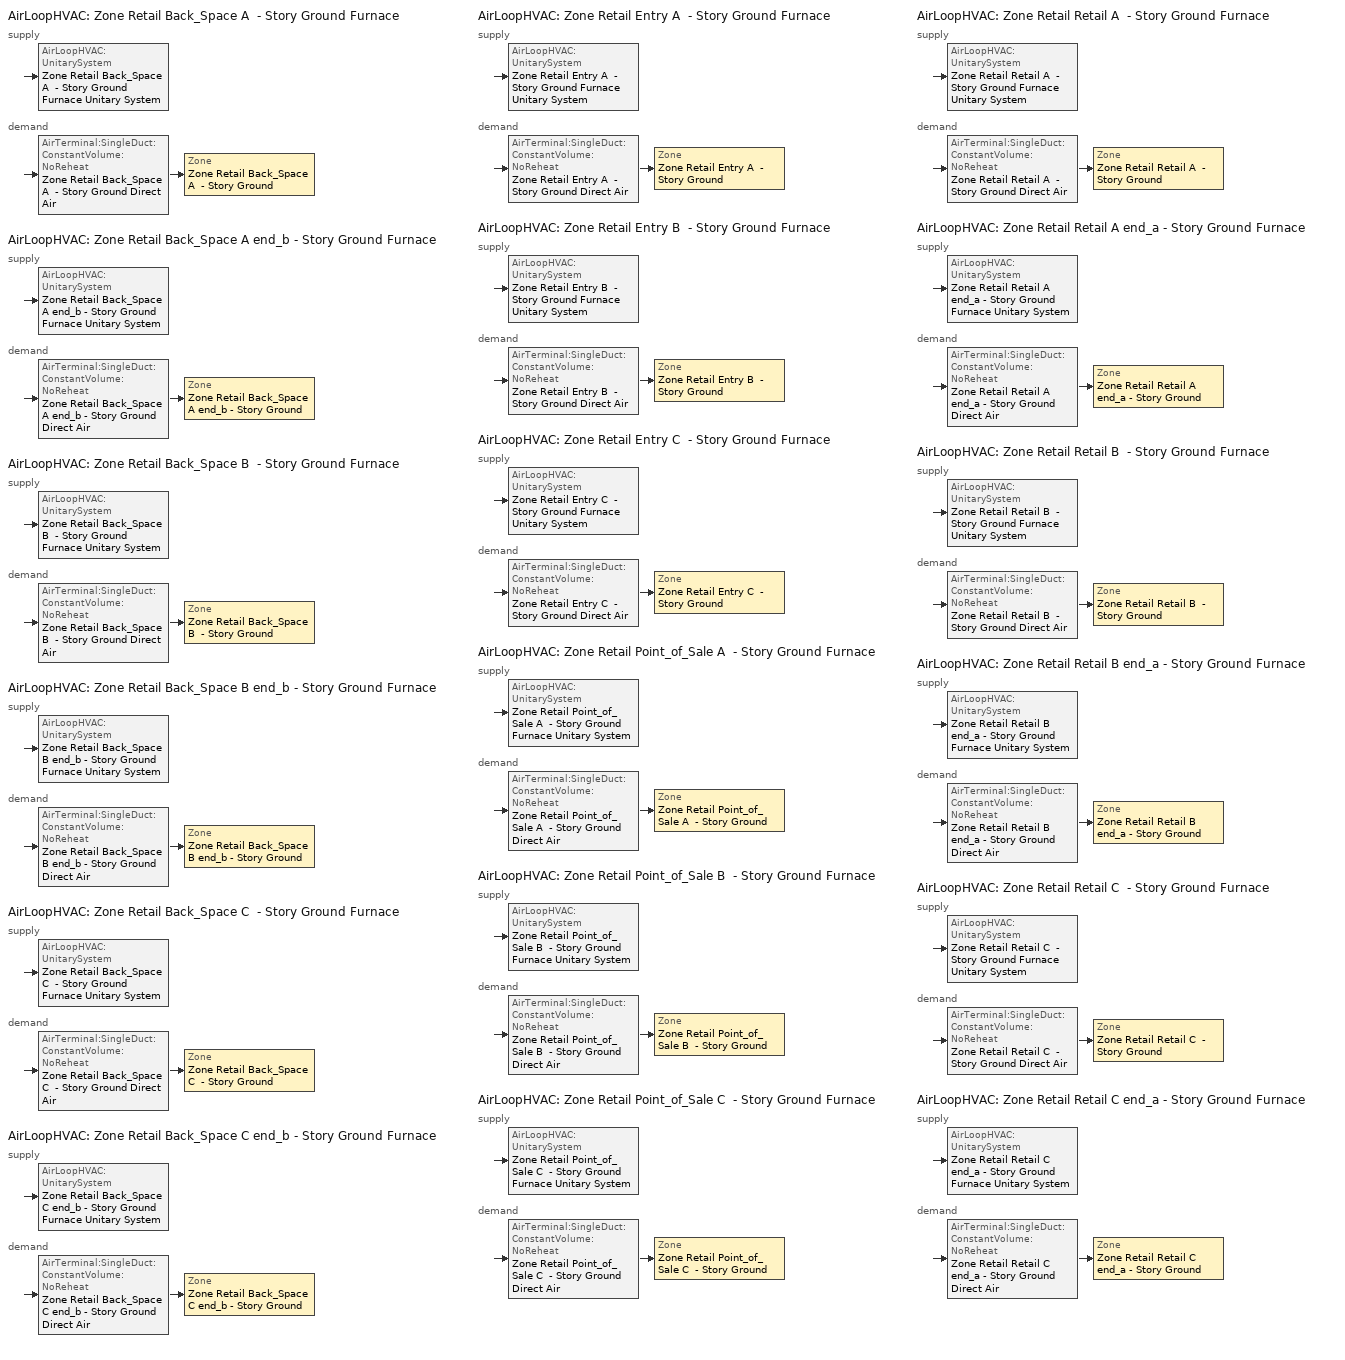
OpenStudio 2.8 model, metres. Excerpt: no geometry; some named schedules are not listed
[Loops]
AirLoopHVAC 'Zone Retail Back_Space A  - Story Ground Furnace'
 supply: AirLoopHVAC:UnitarySystem 'Zone Retail Back_Space A  - Story Ground Furnace Unitary System'
 demand: AirTerminal:SingleDuct:ConstantVolume:NoReheat 'Zone Retail Back_Space A  - Story Ground Direct Air' > Zone 'Zone Retail Back_Space A  - Story Ground'
AirLoopHVAC 'Zone Retail Back_Space A end_b - Story Ground Furnace'
 supply: AirLoopHVAC:UnitarySystem 'Zone Retail Back_Space A end_b - Story Ground Furnace Unitary System'
 demand: AirTerminal:SingleDuct:ConstantVolume:NoReheat 'Zone Retail Back_Space A end_b - Story Ground Direct Air' > Zone 'Zone Retail Back_Space A end_b - Story Ground'
AirLoopHVAC 'Zone Retail Back_Space B  - Story Ground Furnace'
 supply: AirLoopHVAC:UnitarySystem 'Zone Retail Back_Space B  - Story Ground Furnace Unitary System'
 demand: AirTerminal:SingleDuct:ConstantVolume:NoReheat 'Zone Retail Back_Space B  - Story Ground Direct Air' > Zone 'Zone Retail Back_Space B  - Story Ground'
AirLoopHVAC 'Zone Retail Back_Space B end_b - Story Ground Furnace'
 supply: AirLoopHVAC:UnitarySystem 'Zone Retail Back_Space B end_b - Story Ground Furnace Unitary System'
 demand: AirTerminal:SingleDuct:ConstantVolume:NoReheat 'Zone Retail Back_Space B end_b - Story Ground Direct Air' > Zone 'Zone Retail Back_Space B end_b - Story Ground'
AirLoopHVAC 'Zone Retail Back_Space C  - Story Ground Furnace'
 supply: AirLoopHVAC:UnitarySystem 'Zone Retail Back_Space C  - Story Ground Furnace Unitary System'
 demand: AirTerminal:SingleDuct:ConstantVolume:NoReheat 'Zone Retail Back_Space C  - Story Ground Direct Air' > Zone 'Zone Retail Back_Space C  - Story Ground'
AirLoopHVAC 'Zone Retail Back_Space C end_b - Story Ground Furnace'
 supply: AirLoopHVAC:UnitarySystem 'Zone Retail Back_Space C end_b - Story Ground Furnace Unitary System'
 demand: AirTerminal:SingleDuct:ConstantVolume:NoReheat 'Zone Retail Back_Space C end_b - Story Ground Direct Air' > Zone 'Zone Retail Back_Space C end_b - Story Ground'
AirLoopHVAC 'Zone Retail Entry A  - Story Ground Furnace'
 supply: AirLoopHVAC:UnitarySystem 'Zone Retail Entry A  - Story Ground Furnace Unitary System'
 demand: AirTerminal:SingleDuct:ConstantVolume:NoReheat 'Zone Retail Entry A  - Story Ground Direct Air' > Zone 'Zone Retail Entry A  - Story Ground'
AirLoopHVAC 'Zone Retail Entry B  - Story Ground Furnace'
 supply: AirLoopHVAC:UnitarySystem 'Zone Retail Entry B  - Story Ground Furnace Unitary System'
 demand: AirTerminal:SingleDuct:ConstantVolume:NoReheat 'Zone Retail Entry B  - Story Ground Direct Air' > Zone 'Zone Retail Entry B  - Story Ground'
AirLoopHVAC 'Zone Retail Entry C  - Story Ground Furnace'
 supply: AirLoopHVAC:UnitarySystem 'Zone Retail Entry C  - Story Ground Furnace Unitary System'
 demand: AirTerminal:SingleDuct:ConstantVolume:NoReheat 'Zone Retail Entry C  - Story Ground Direct Air' > Zone 'Zone Retail Entry C  - Story Ground'
AirLoopHVAC 'Zone Retail Point_of_Sale A  - Story Ground Furnace'
 supply: AirLoopHVAC:UnitarySystem 'Zone Retail Point_of_Sale A  - Story Ground Furnace Unitary System'
 demand: AirTerminal:SingleDuct:ConstantVolume:NoReheat 'Zone Retail Point_of_Sale A  - Story Ground Direct Air' > Zone 'Zone Retail Point_of_Sale A  - Story Ground'
AirLoopHVAC 'Zone Retail Point_of_Sale B  - Story Ground Furnace'
 supply: AirLoopHVAC:UnitarySystem 'Zone Retail Point_of_Sale B  - Story Ground Furnace Unitary System'
 demand: AirTerminal:SingleDuct:ConstantVolume:NoReheat 'Zone Retail Point_of_Sale B  - Story Ground Direct Air' > Zone 'Zone Retail Point_of_Sale B  - Story Ground'
AirLoopHVAC 'Zone Retail Point_of_Sale C  - Story Ground Furnace'
 supply: AirLoopHVAC:UnitarySystem 'Zone Retail Point_of_Sale C  - Story Ground Furnace Unitary System'
 demand: AirTerminal:SingleDuct:ConstantVolume:NoReheat 'Zone Retail Point_of_Sale C  - Story Ground Direct Air' > Zone 'Zone Retail Point_of_Sale C  - Story Ground'
AirLoopHVAC 'Zone Retail Retail A  - Story Ground Furnace'
 supply: AirLoopHVAC:UnitarySystem 'Zone Retail Retail A  - Story Ground Furnace Unitary System'
 demand: AirTerminal:SingleDuct:ConstantVolume:NoReheat 'Zone Retail Retail A  - Story Ground Direct Air' > Zone 'Zone Retail Retail A  - Story Ground'
AirLoopHVAC 'Zone Retail Retail A end_a - Story Ground Furnace'
 supply: AirLoopHVAC:UnitarySystem 'Zone Retail Retail A end_a - Story Ground Furnace Unitary System'
 demand: AirTerminal:SingleDuct:ConstantVolume:NoReheat 'Zone Retail Retail A end_a - Story Ground Direct Air' > Zone 'Zone Retail Retail A end_a - Story Ground'
AirLoopHVAC 'Zone Retail Retail B  - Story Ground Furnace'
 supply: AirLoopHVAC:UnitarySystem 'Zone Retail Retail B  - Story Ground Furnace Unitary System'
 demand: AirTerminal:SingleDuct:ConstantVolume:NoReheat 'Zone Retail Retail B  - Story Ground Direct Air' > Zone 'Zone Retail Retail B  - Story Ground'
AirLoopHVAC 'Zone Retail Retail B end_a - Story Ground Furnace'
 supply: AirLoopHVAC:UnitarySystem 'Zone Retail Retail B end_a - Story Ground Furnace Unitary System'
 demand: AirTerminal:SingleDuct:ConstantVolume:NoReheat 'Zone Retail Retail B end_a - Story Ground Direct Air' > Zone 'Zone Retail Retail B end_a - Story Ground'
AirLoopHVAC 'Zone Retail Retail C  - Story Ground Furnace'
 supply: AirLoopHVAC:UnitarySystem 'Zone Retail Retail C  - Story Ground Furnace Unitary System'
 demand: AirTerminal:SingleDuct:ConstantVolume:NoReheat 'Zone Retail Retail C  - Story Ground Direct Air' > Zone 'Zone Retail Retail C  - Story Ground'
AirLoopHVAC 'Zone Retail Retail C end_a - Story Ground Furnace'
 supply: AirLoopHVAC:UnitarySystem 'Zone Retail Retail C end_a - Story Ground Furnace Unitary System'
 demand: AirTerminal:SingleDuct:ConstantVolume:NoReheat 'Zone Retail Retail C end_a - Story Ground Direct Air' > Zone 'Zone Retail Retail C end_a - Story Ground'
[Sizing:Zone] Zone Cooling Design Supply Air Temperature Input Method=SupplyAirTemperature; Zone Cooling Design Supply Air Temperature {C}=14; Zone Cooling Design Supply Air Temperature Difference {deltaC}=11.11; Zone Heating Design Supply Air Temperature Input Method=SupplyAirTemperature; Zone Heating Design Supply Air Temperature {C}=40; Zone Heating Design Supply Air Temperature Difference {deltaC}=11.11; Zone Cooling Design Supply Air Humidity Ratio {kg-H2O/kg-air}=0.0085; Zone Heating Design Supply Air Humidity Ratio {kg-H2O/kg-air}=0.008; Cooling Design Air Flow Method=DesignDay; Heating Design Air Flow Method=DesignDay; Account for Dedicated Outdoor Air System=No; Dedicated Outdoor Air System Control Strategy=NeutralSupplyAir; Dedicated Outdoor Air Low Setpoint Temperature for Design {C}=autosize; Dedicated Outdoor Air High Setpoint Temperature for Design {C}=autosize
Zone Retail Retail A end_a - Story Ground; Zone Retail Retail B end_a - Story Ground; Zone Retail Retail C end_a - Story Ground; Zone Retail Retail A  - Story Ground; Zone Retail Retail B  - Story Ground; Zone Retail Retail C  - Story Ground; Zone Retail Entry A  - Story Ground; Zone Retail Entry B  - Story Ground; Zone Retail Entry C  - Story Ground; Zone Retail Point_of_Sale A  - Story Ground; Zone Retail Point_of_Sale B  - Story Ground; Zone Retail Point_of_Sale C  - Story Ground; Zone Retail Back_Space A  - Story Ground; Zone Retail Back_Space B  - Story Ground; Zone Retail Back_Space C  - Story Ground; Zone Retail Back_Space A end_b - Story Ground; Zone Retail Back_Space B end_b - Story Ground; Zone Retail Back_Space C end_b - Story Ground
[Zone equipment]
Zone Retail Retail A end_a - Story Ground: Zone Retail Retail A end_a - Story Ground Direct Air
Zone Retail Retail B end_a - Story Ground: Zone Retail Retail B end_a - Story Ground Direct Air
Zone Retail Retail C end_a - Story Ground: Zone Retail Retail C end_a - Story Ground Direct Air
Zone Retail Retail A  - Story Ground: Zone Retail Retail A  - Story Ground Direct Air
Zone Retail Retail B  - Story Ground: Zone Retail Retail B  - Story Ground Direct Air
Zone Retail Retail C  - Story Ground: Zone Retail Retail C  - Story Ground Direct Air
Zone Retail Entry A  - Story Ground: Zone Retail Entry A  - Story Ground Direct Air
Zone Retail Entry B  - Story Ground: Zone Retail Entry B  - Story Ground Direct Air
Zone Retail Entry C  - Story Ground: Zone Retail Entry C  - Story Ground Direct Air
Zone Retail Point_of_Sale A  - Story Ground: Zone Retail Point_of_Sale A  - Story Ground Direct Air
Zone Retail Point_of_Sale B  - Story Ground: Zone Retail Point_of_Sale B  - Story Ground Direct Air
Zone Retail Point_of_Sale C  - Story Ground: Zone Retail Point_of_Sale C  - Story Ground Direct Air
Zone Retail Back_Space A  - Story Ground: Zone Retail Back_Space A  - Story Ground Direct Air
Zone Retail Back_Space B  - Story Ground: Zone Retail Back_Space B  - Story Ground Direct Air
Zone Retail Back_Space C  - Story Ground: Zone Retail Back_Space C  - Story Ground Direct Air
Zone Retail Back_Space A end_b - Story Ground: Zone Retail Back_Space A end_b - Story Ground Direct Air
Zone Retail Back_Space B end_b - Story Ground: Zone Retail Back_Space B end_b - Story Ground Direct Air
Zone Retail Back_Space C end_b - Story Ground: Zone Retail Back_Space C end_b - Story Ground Direct Air
[AirLoopHVAC] Design Supply Air Flow Rate {m3/s}=AutoSize
Name | Availability Schedule
Zone Retail Back_Space A  - Story Ground Furnace | Zone Retail Back_Space A  - Story Ground Furnace Occ Sch
Zone Retail Back_Space A end_b - Story Ground Furnace | Zone Retail Back_Space A end_b - Story Ground Furnace Occ Sch
Zone Retail Back_Space B  - Story Ground Furnace | Zone Retail Back_Space B  - Story Ground Furnace Occ Sch
Zone Retail Back_Space B end_b - Story Ground Furnace | Zone Retail Back_Space B end_b - Story Ground Furnace Occ Sch
Zone Retail Back_Space C  - Story Ground Furnace | Zone Retail Back_Space C  - Story Ground Furnace Occ Sch
Zone Retail Back_Space C end_b - Story Ground Furnace | Zone Retail Back_Space C end_b - Story Ground Furnace Occ Sch
Zone Retail Entry A  - Story Ground Furnace | Zone Retail Entry A  - Story Ground Furnace Occ Sch
Zone Retail Entry B  - Story Ground Furnace | Zone Retail Entry B  - Story Ground Furnace Occ Sch
Zone Retail Entry C  - Story Ground Furnace | Zone Retail Entry C  - Story Ground Furnace Occ Sch
Zone Retail Point_of_Sale A  - Story Ground Furnace | Zone Retail Point_of_Sale A  - Story Ground Furnace Occ Sch
Zone Retail Point_of_Sale B  - Story Ground Furnace | Zone Retail Point_of_Sale B  - Story Ground Furnace Occ Sch
Zone Retail Point_of_Sale C  - Story Ground Furnace | Zone Retail Point_of_Sale C  - Story Ground Furnace Occ Sch
Zone Retail Retail A  - Story Ground Furnace | Zone Retail Retail A  - Story Ground Furnace Occ Sch
Zone Retail Retail A end_a - Story Ground Furnace | Zone Retail Retail A end_a - Story Ground Furnace Occ Sch
Zone Retail Retail B  - Story Ground Furnace | Zone Retail Retail B  - Story Ground Furnace Occ Sch
Zone Retail Retail B end_a - Story Ground Furnace | Zone Retail Retail B end_a - Story Ground Furnace Occ Sch
Zone Retail Retail C  - Story Ground Furnace | Zone Retail Retail C  - Story Ground Furnace Occ Sch
Zone Retail Retail C end_a - Story Ground Furnace | Zone Retail Retail C end_a - Story Ground Furnace Occ Sch
[Sizing:System] Type of Load to Size On=Sensible; Design Outdoor Air Flow Rate {m3/s}=Autosize; Central Heating Maximum System Air Flow Ratio=0.3; Preheat Design Temperature {C}=7.22222; Preheat Design Humidity Ratio {kg-H2O/kg-Air}=0.008; Precool Design Temperature {C}=12.7778; Precool Design Humidity Ratio {kg-H2O/kg-Air}=0.008; Central Cooling Design Supply Air Temperature {C}=12.7778; Central Heating Design Supply Air Temperature {C}=50; Sizing Option=NonCoincident; 100% Outdoor Air in Cooling=Yes; 100% Outdoor Air in Heating=Yes; Central Cooling Design Supply Air Humidity Ratio {kg-H2O/kg-Air}=0.0085; Central Heating Design Supply Air Humidity Ratio {kg-H2O/kg-Air}=0.008; Cooling Design Air Flow Method=DesignDay; Cooling Design Air Flow Rate {m3/s}=0; Heating Design Air Flow Method=DesignDay; Heating Design Air Flow Rate {m3/s}=0; System Outdoor Air Method=ZoneSum; Zone Maximum Outdoor Air Fraction=1; Cooling Supply Air Flow Rate Per Floor Area {m3/s-m2}=0.00996765; Cooling Fraction of Autosized Cooling Supply Air Flow Rate=1; Cooling Supply Air Flow Rate Per Unit Cooling Capacity {m3/s-W}=3.94755e-05; Heating Supply Air Flow Rate Per Floor Area {m3/s-m2}=0.00996765; Heating Fraction of Autosized Heating Supply Air Flow Rate=1; Heating Fraction of Autosized Cooling Supply Air Flow Rate=1; Heating Supply Air Flow Rate Per Unit Heating Capacity {m3/s-W}=3.15882e-05; Cooling Design Capacity Method=CoolingDesignCapacity; Cooling Design Capacity {W}=autosize; Cooling Design Capacity Per Floor Area {W/m2}=234.7; Fraction of Autosized Cooling Design Capacity=1; Heating Design Capacity Method=HeatingDesignCapacity; Heating Design Capacity {W}=autosize; Heating Design Capacity Per Floor Area {W/m2}=157; Fraction of Autosized Heating Design Capacity=1; Central Cooling Capacity Control Method=OnOff
Zone Retail Back_Space A  - Story Ground Furnace; Zone Retail Back_Space A end_b - Story Ground Furnace; Zone Retail Back_Space B  - Story Ground Furnace; Zone Retail Back_Space B end_b - Story Ground Furnace; Zone Retail Back_Space C  - Story Ground Furnace; Zone Retail Back_Space C end_b - Story Ground Furnace; Zone Retail Entry A  - Story Ground Furnace; Zone Retail Entry B  - Story Ground Furnace; Zone Retail Entry C  - Story Ground Furnace; Zone Retail Point_of_Sale A  - Story Ground Furnace; Zone Retail Point_of_Sale B  - Story Ground Furnace; Zone Retail Point_of_Sale C  - Story Ground Furnace; Zone Retail Retail A  - Story Ground Furnace; Zone Retail Retail A end_a - Story Ground Furnace; Zone Retail Retail B  - Story Ground Furnace; Zone Retail Retail B end_a - Story Ground Furnace; Zone Retail Retail C  - Story Ground Furnace; Zone Retail Retail C end_a - Story Ground Furnace
[Coil:Heating:Gas] Availability Schedule=Always On Discrete; Gas Burner Efficiency=0.78; Nominal Capacity {W}=AutoSize; Parasitic Electric Load {W}=0; Parasitic Gas Load {W}=0
Zone Retail Back_Space A  - Story Ground Furnace Heating Coil; Zone Retail Back_Space A end_b - Story Ground Furnace Heating Coil; Zone Retail Back_Space B  - Story Ground Furnace Heating Coil; Zone Retail Back_Space B end_b - Story Ground Furnace Heating Coil; Zone Retail Back_Space C  - Story Ground Furnace Heating Coil; Zone Retail Back_Space C end_b - Story Ground Furnace Heating Coil; Zone Retail Entry A  - Story Ground Furnace Heating Coil; Zone Retail Entry B  - Story Ground Furnace Heating Coil; Zone Retail Entry C  - Story Ground Furnace Heating Coil; Zone Retail Point_of_Sale A  - Story Ground Furnace Heating Coil; Zone Retail Point_of_Sale B  - Story Ground Furnace Heating Coil; Zone Retail Point_of_Sale C  - Story Ground Furnace Heating Coil; Zone Retail Retail A  - Story Ground Furnace Heating Coil; Zone Retail Retail A end_a - Story Ground Furnace Heating Coil; Zone Retail Retail B  - Story Ground Furnace Heating Coil; Zone Retail Retail B end_a - Story Ground Furnace Heating Coil; Zone Retail Retail C  - Story Ground Furnace Heating Coil; Zone Retail Retail C end_a - Story Ground Furnace Heating Coil
[Fan:OnOff] Availability Schedule=Always On Discrete; Pressure Rise {Pa}=622.722; Maximum Flow Rate {m3/s}=autosize; Motor In Airstream Fraction=1
Name | Fan Total Efficiency | Motor Efficiency | Fan Power Ratio Function of Speed Ratio Curve | Fan Efficiency Ratio Function of Speed Ratio Curve
Zone Retail Back_Space A  - Story Ground Furnace Supply Fan | 0.55575 | 0.855 | Fan On Off Power Curve | Fan On Off Efficiency Curve
Zone Retail Back_Space A end_b - Story Ground Furnace Supply Fan | 0.55575 | 0.855 | Fan On Off Power Curve 1 | Fan On Off Efficiency Curve 1
Zone Retail Back_Space B  - Story Ground Furnace Supply Fan | 0.55575 | 0.855 | Fan On Off Power Curve 2 | Fan On Off Efficiency Curve 2
Zone Retail Back_Space B end_b - Story Ground Furnace Supply Fan | 0.56225 | 0.865 | Fan On Off Power Curve 3 | Fan On Off Efficiency Curve 3
Zone Retail Back_Space C  - Story Ground Furnace Supply Fan | 0.55575 | 0.855 | Fan On Off Power Curve 4 | Fan On Off Efficiency Curve 4
Zone Retail Back_Space C end_b - Story Ground Furnace Supply Fan | 0.55575 | 0.855 | Fan On Off Power Curve 5 | Fan On Off Efficiency Curve 5
Zone Retail Entry A  - Story Ground Furnace Supply Fan | 0.455 | 0.7 | Fan On Off Power Curve 6 | Fan On Off Efficiency Curve 6
Zone Retail Entry B  - Story Ground Furnace Supply Fan | 0.55575 | 0.855 | Fan On Off Power Curve 7 | Fan On Off Efficiency Curve 7
Zone Retail Entry C  - Story Ground Furnace Supply Fan | 0.455 | 0.7 | Fan On Off Power Curve 8 | Fan On Off Efficiency Curve 8
Zone Retail Point_of_Sale A  - Story Ground Furnace Supply Fan | 0.55575 | 0.855 | Fan On Off Power Curve 9 | Fan On Off Efficiency Curve 9
Zone Retail Point_of_Sale B  - Story Ground Furnace Supply Fan | 0.55575 | 0.855 | Fan On Off Power Curve 10 | Fan On Off Efficiency Curve 10
Zone Retail Point_of_Sale C  - Story Ground Furnace Supply Fan | 0.55575 | 0.855 | Fan On Off Power Curve 11 | Fan On Off Efficiency Curve 11
Zone Retail Retail A  - Story Ground Furnace Supply Fan | 0.56225 | 0.865 | Fan On Off Power Curve 12 | Fan On Off Efficiency Curve 12
Zone Retail Retail A end_a - Story Ground Furnace Supply Fan | 0.55575 | 0.855 | Fan On Off Power Curve 13 | Fan On Off Efficiency Curve 13
Zone Retail Retail B  - Story Ground Furnace Supply Fan | 0.58175 | 0.895 | Fan On Off Power Curve 14 | Fan On Off Efficiency Curve 14
Zone Retail Retail B end_a - Story Ground Furnace Supply Fan | 0.56225 | 0.865 | Fan On Off Power Curve 15 | Fan On Off Efficiency Curve 15
Zone Retail Retail C  - Story Ground Furnace Supply Fan | 0.56225 | 0.865 | Fan On Off Power Curve 16 | Fan On Off Efficiency Curve 16
Zone Retail Retail C end_a - Story Ground Furnace Supply Fan | 0.55575 | 0.855 | Fan On Off Power Curve 17 | Fan On Off Efficiency Curve 17
[AirLoopHVAC:UnitarySystem] Control Type=Load; Dehumidification Control Type=None; Availability Schedule=Always On Discrete; Fan Placement=BlowThrough; Supply Air Fan Operating Mode Schedule=Always Off Discrete; DX Heating Coil Sizing Ratio=1; Use DOAS DX Cooling Coil=No; DOAS DX Cooling Coil Leaving Minimum Air Temperature {C}=2; Latent Load Control=SensibleOnlyLoadControl; Supply Air Flow Rate During Cooling Operation {m3/s}=0; Supply Air Flow Rate During Heating Operation {m3/s}=autosize; Supply Air Flow Rate When No Cooling or Heating is Required {m3/s}=0; Maximum Supply Air Temperature {C}=50; Maximum Outdoor Dry-Bulb Temperature for Supplemental Heater Operation {C}=21; Maximum Cycling Rate {cycles/hr}=2.5; Heat Pump Time Constant {s}=60; Fraction of On-Cycle Power Use=0.01; Heat Pump Fan Delay Time {s}=60; Ancilliary On-Cycle Electric Power {W}=0; Ancilliary Off-Cycle Electric Power {W}=0
Name | Controlling Zone or Thermostat Location | Supply Fan | Heating Coil
Zone Retail Back_Space A  - Story Ground Furnace Unitary System | Zone Retail Back_Space A  - Story Ground | Zone Retail Back_Space A  - Story Ground Furnace Supply Fan | Zone Retail Back_Space A  - Story Ground Furnace Heating Coil
Zone Retail Back_Space A end_b - Story Ground Furnace Unitary System | Zone Retail Back_Space A end_b - Story Ground | Zone Retail Back_Space A end_b - Story Ground Furnace Supply Fan | Zone Retail Back_Space A end_b - Story Ground Furnace Heating Coil
Zone Retail Back_Space B  - Story Ground Furnace Unitary System | Zone Retail Back_Space B  - Story Ground | Zone Retail Back_Space B  - Story Ground Furnace Supply Fan | Zone Retail Back_Space B  - Story Ground Furnace Heating Coil
Zone Retail Back_Space B end_b - Story Ground Furnace Unitary System | Zone Retail Back_Space B end_b - Story Ground | Zone Retail Back_Space B end_b - Story Ground Furnace Supply Fan | Zone Retail Back_Space B end_b - Story Ground Furnace Heating Coil
Zone Retail Back_Space C  - Story Ground Furnace Unitary System | Zone Retail Back_Space C  - Story Ground | Zone Retail Back_Space C  - Story Ground Furnace Supply Fan | Zone Retail Back_Space C  - Story Ground Furnace Heating Coil
Zone Retail Back_Space C end_b - Story Ground Furnace Unitary System | Zone Retail Back_Space C end_b - Story Ground | Zone Retail Back_Space C end_b - Story Ground Furnace Supply Fan | Zone Retail Back_Space C end_b - Story Ground Furnace Heating Coil
Zone Retail Entry A  - Story Ground Furnace Unitary System | Zone Retail Entry A  - Story Ground | Zone Retail Entry A  - Story Ground Furnace Supply Fan | Zone Retail Entry A  - Story Ground Furnace Heating Coil
Zone Retail Entry B  - Story Ground Furnace Unitary System | Zone Retail Entry B  - Story Ground | Zone Retail Entry B  - Story Ground Furnace Supply Fan | Zone Retail Entry B  - Story Ground Furnace Heating Coil
Zone Retail Entry C  - Story Ground Furnace Unitary System | Zone Retail Entry C  - Story Ground | Zone Retail Entry C  - Story Ground Furnace Supply Fan | Zone Retail Entry C  - Story Ground Furnace Heating Coil
Zone Retail Point_of_Sale A  - Story Ground Furnace Unitary System | Zone Retail Point_of_Sale A  - Story Ground | Zone Retail Point_of_Sale A  - Story Ground Furnace Supply Fan | Zone Retail Point_of_Sale A  - Story Ground Furnace Heating Coil
Zone Retail Point_of_Sale B  - Story Ground Furnace Unitary System | Zone Retail Point_of_Sale B  - Story Ground | Zone Retail Point_of_Sale B  - Story Ground Furnace Supply Fan | Zone Retail Point_of_Sale B  - Story Ground Furnace Heating Coil
Zone Retail Point_of_Sale C  - Story Ground Furnace Unitary System | Zone Retail Point_of_Sale C  - Story Ground | Zone Retail Point_of_Sale C  - Story Ground Furnace Supply Fan | Zone Retail Point_of_Sale C  - Story Ground Furnace Heating Coil
Zone Retail Retail A  - Story Ground Furnace Unitary System | Zone Retail Retail A  - Story Ground | Zone Retail Retail A  - Story Ground Furnace Supply Fan | Zone Retail Retail A  - Story Ground Furnace Heating Coil
Zone Retail Retail A end_a - Story Ground Furnace Unitary System | Zone Retail Retail A end_a - Story Ground | Zone Retail Retail A end_a - Story Ground Furnace Supply Fan | Zone Retail Retail A end_a - Story Ground Furnace Heating Coil
Zone Retail Retail B  - Story Ground Furnace Unitary System | Zone Retail Retail B  - Story Ground | Zone Retail Retail B  - Story Ground Furnace Supply Fan | Zone Retail Retail B  - Story Ground Furnace Heating Coil
Zone Retail Retail B end_a - Story Ground Furnace Unitary System | Zone Retail Retail B end_a - Story Ground | Zone Retail Retail B end_a - Story Ground Furnace Supply Fan | Zone Retail Retail B end_a - Story Ground Furnace Heating Coil
Zone Retail Retail C  - Story Ground Furnace Unitary System | Zone Retail Retail C  - Story Ground | Zone Retail Retail C  - Story Ground Furnace Supply Fan | Zone Retail Retail C  - Story Ground Furnace Heating Coil
Zone Retail Retail C end_a - Story Ground Furnace Unitary System | Zone Retail Retail C end_a - Story Ground | Zone Retail Retail C end_a - Story Ground Furnace Supply Fan | Zone Retail Retail C end_a - Story Ground Furnace Heating Coil
[AirTerminal:SingleDuct:ConstantVolume:NoReheat] Availability Schedule=Always On Discrete; Maximum Air Flow Rate {m3/s}=AutoSize
Zone Retail Back_Space A  - Story Ground Direct Air; Zone Retail Back_Space A end_b - Story Ground Direct Air; Zone Retail Back_Space B  - Story Ground Direct Air; Zone Retail Back_Space B end_b - Story Ground Direct Air; Zone Retail Back_Space C  - Story Ground Direct Air; Zone Retail Back_Space C end_b - Story Ground Direct Air; Zone Retail Entry A  - Story Ground Direct Air; Zone Retail Entry B  - Story Ground Direct Air; Zone Retail Entry C  - Story Ground Direct Air; Zone Retail Point_of_Sale A  - Story Ground Direct Air; Zone Retail Point_of_Sale B  - Story Ground Direct Air; Zone Retail Point_of_Sale C  - Story Ground Direct Air; Zone Retail Retail A  - Story Ground Direct Air; Zone Retail Retail A end_a - Story Ground Direct Air; Zone Retail Retail B  - Story Ground Direct Air; Zone Retail Retail B end_a - Story Ground Direct Air; Zone Retail Retail C  - Story Ground Direct Air; Zone Retail Retail C end_a - Story Ground Direct Air
[AvailabilityManager:NightCycle] Control Type=CycleOnAny; Thermostat Tolerance {deltaC}=1; Cycling Run Time {s}=3600
Availability Manager Night Cycle 1; Availability Manager Night Cycle 2; Availability Manager Night Cycle 3; Availability Manager Night Cycle 4; Availability Manager Night Cycle 5; Availability Manager Night Cycle 6; Availability Manager Night Cycle 7; Availability Manager Night Cycle 8; Availability Manager Night Cycle 9; Availability Manager Night Cycle 10; Availability Manager Night Cycle 11; Availability Manager Night Cycle 12; Availability Manager Night Cycle 13; Availability Manager Night Cycle 14; Availability Manager Night Cycle 15; Availability Manager Night Cycle 16; Availability Manager Night Cycle 17; Availability Manager Night Cycle 18
[EnergyManagementSystem:Sensor] Output Variable or Output Meter Index Key=Environment; Output Variable or Output Meter=Site Outdoor Air Drybulb Temperature
OAT; OAT_1
[EnergyManagementSystem:Actuator] Actuated Component Type=Schedule:Year; Actuated Component Control Type=Schedule Value
Name | Actuated Component
ZoneRetailRetailBStoryGroundFurnaceHtgSch0; ZoneRetailRetailBStoryGroundFurnaceHtgSch0_1 | RetailStandalone HTGSETP_SCH_NO_OPTIMUM
ZoneRetailRetailBStoryGroundFurnaceClgSch0; ZoneRetailRetailBStoryGroundFurnaceClgSch0_1 | RetailStandalone CLGSETP_SCH_NO_SETBACK
[EnergyManagementSystem:Program]
ZoneRetailRetailBStoryGroundFurnaceOptimumStartProg0: IF DaylightSavings==0 && DayOfWeek>1 && Hour==5 && OAT<23.9 && OAT>1.7; SET ZoneRetailRetailBStoryGroundFurnaceClgSch0 = 29.4; SET ZoneRetailRetailBStoryGroundFurnaceHtgSch0 = 15.6; ELSEIF DaylightSavings==0 && DayOfWeek==1 && Hour==7 && OAT<23.9 && OAT>1.7; SET ZoneRetailRetailBStoryGroundFurnaceClgSch0 = 29.4; SET ZoneRetailRetailBStoryGroundFurnaceHtgSch0 = 15.6; ELSEIF DaylightSavings==1 && DayOfWeek>1 && Hour==4 && OAT<23.9 && OAT>1.7; SET ZoneRetailRetailBStoryGroundFurnaceClgSch0 = 29.4; SET ZoneRetailRetailBStoryGroundFurnaceHtgSch0 = 15.6; ELSEIF DaylightSavings==1 && DayOfWeek==1 && Hour==6 && OAT<23.9 && OAT>1.7; SET ZoneRetailRetailBStoryGroundFurnaceClgSch0 = 29.4; SET ZoneRetailRetailBStoryGroundFurnaceHtgSch0 = 15.6; ELSE; SET ZoneRetailRetailBStoryGroundFurnaceClgSch0 = NULL; SET ZoneRetailRetailBStoryGroundFurnaceHtgSch0 = NULL; ENDIF
ZoneRetailRetailBStoryGroundFurnaceOptimumStartProg0_1: IF DaylightSavings==0 && DayOfWeek>1 && Hour==5 && OAT_1<23.9 && OAT_1>1.7; SET ZoneRetailRetailBStoryGroundFurnaceClgSch0_1 = 29.4; SET ZoneRetailRetailBStoryGroundFurnaceHtgSch0_1 = 15.6; ELSEIF DaylightSavings==0 && DayOfWeek==1 && Hour==7 && OAT_1<23.9 && OAT_1>1.7; SET ZoneRetailRetailBStoryGroundFurnaceClgSch0_1 = 29.4; SET ZoneRetailRetailBStoryGroundFurnaceHtgSch0_1 = 15.6; ELSEIF DaylightSavings==1 && DayOfWeek>1 && Hour==4 && OAT_1<23.9 && OAT_1>1.7; SET ZoneRetailRetailBStoryGroundFurnaceClgSch0_1 = 29.4; SET ZoneRetailRetailBStoryGroundFurnaceHtgSch0_1 = 15.6; ELSEIF DaylightSavings==1 && DayOfWeek==1 && Hour==6 && OAT_1<23.9 && OAT_1>1.7; SET ZoneRetailRetailBStoryGroundFurnaceClgSch0_1 = 29.4; SET ZoneRetailRetailBStoryGroundFurnaceHtgSch0_1 = 15.6; ELSE; SET ZoneRetailRetailBStoryGroundFurnaceClgSch0_1 = NULL; SET ZoneRetailRetailBStoryGroundFurnaceHtgSch0_1 = NULL; ENDIF
[EnergyManagementSystem:ProgramCallingManager]
ZoneRetailRetailBStoryGroundFurnaceOptimumStartCallingManager0: BeginTimestepBeforePredictor; ZoneRetailRetailBStoryGroundFurnaceOptimumStartProg0
ZoneRetailRetailBStoryGroundFurnaceOptimumStartCallingManager0 1: BeginTimestepBeforePredictor; ZoneRetailRetailBStoryGroundFurnaceOptimumStartProg0_1
[Schedule:Ruleset]
Name | Default Day Schedule | Summer Design Day Schedule | Winter Design Day Schedule
RetailStandalone HTGSETP_SCH_NO_OPTIMUM | RetailStandalone HTGSETP_SCH_NO_OPTIMUM Default | RetailStandalone HTGSETP_SCH_NO_OPTIMUM Summer Design Day | RetailStandalone HTGSETP_SCH_NO_OPTIMUM Winter Design Day
RetailStandalone CLGSETP_SCH_NO_SETBACK | RetailStandalone CLGSETP_SCH_NO_SETBACK Default | RetailStandalone CLGSETP_SCH_NO_SETBACK Summer Design Day | RetailStandalone CLGSETP_SCH_NO_SETBACK Winter Design Day
Zone Retail Back_Space A  - Story Ground Furnace Occ Sch | Zone Retail Back_Space A  - Story Ground Furnace Occ Sch Default | Zone Retail Back_Space A  - Story Ground Furnace Occ Sch Summer Design Day | Zone Retail Back_Space A  - Story Ground Furnace Occ Sch Winter Design Day
Zone Retail Back_Space A end_b - Story Ground Furnace Occ Sch | Zone Retail Back_Space A end_b - Story Ground Furnace Occ Sch Default | Zone Retail Back_Space A end_b - Story Ground Furnace Occ Sch Summer Design Day | Zone Retail Back_Space A end_b - Story Ground Furnace Occ Sch Winter Design Day
Zone Retail Back_Space B  - Story Ground Furnace Occ Sch | Zone Retail Back_Space B  - Story Ground Furnace Occ Sch Default | Zone Retail Back_Space B  - Story Ground Furnace Occ Sch Summer Design Day | Zone Retail Back_Space B  - Story Ground Furnace Occ Sch Winter Design Day
Zone Retail Back_Space B end_b - Story Ground Furnace Occ Sch | Zone Retail Back_Space B end_b - Story Ground Furnace Occ Sch Default | Zone Retail Back_Space B end_b - Story Ground Furnace Occ Sch Summer Design Day | Zone Retail Back_Space B end_b - Story Ground Furnace Occ Sch Winter Design Day
Zone Retail Back_Space C  - Story Ground Furnace Occ Sch | Zone Retail Back_Space C  - Story Ground Furnace Occ Sch Default | Zone Retail Back_Space C  - Story Ground Furnace Occ Sch Summer Design Day | Zone Retail Back_Space C  - Story Ground Furnace Occ Sch Winter Design Day
Zone Retail Back_Space C end_b - Story Ground Furnace Occ Sch | Zone Retail Back_Space C end_b - Story Ground Furnace Occ Sch Default | Zone Retail Back_Space C end_b - Story Ground Furnace Occ Sch Summer Design Day | Zone Retail Back_Space C end_b - Story Ground Furnace Occ Sch Winter Design Day
Zone Retail Entry A  - Story Ground Furnace Occ Sch | Zone Retail Entry A  - Story Ground Furnace Occ Sch Default | Zone Retail Entry A  - Story Ground Furnace Occ Sch Summer Design Day | Zone Retail Entry A  - Story Ground Furnace Occ Sch Winter Design Day
Zone Retail Entry B  - Story Ground Furnace Occ Sch | Zone Retail Entry B  - Story Ground Furnace Occ Sch Default | Zone Retail Entry B  - Story Ground Furnace Occ Sch Summer Design Day | Zone Retail Entry B  - Story Ground Furnace Occ Sch Winter Design Day
Zone Retail Entry C  - Story Ground Furnace Occ Sch | Zone Retail Entry C  - Story Ground Furnace Occ Sch Default | Zone Retail Entry C  - Story Ground Furnace Occ Sch Summer Design Day | Zone Retail Entry C  - Story Ground Furnace Occ Sch Winter Design Day
Zone Retail Point_of_Sale A  - Story Ground Furnace Occ Sch | Zone Retail Point_of_Sale A  - Story Ground Furnace Occ Sch Default | Zone Retail Point_of_Sale A  - Story Ground Furnace Occ Sch Summer Design Day | Zone Retail Point_of_Sale A  - Story Ground Furnace Occ Sch Winter Design Day
Zone Retail Point_of_Sale B  - Story Ground Furnace Occ Sch | Zone Retail Point_of_Sale B  - Story Ground Furnace Occ Sch Default | Zone Retail Point_of_Sale B  - Story Ground Furnace Occ Sch Summer Design Day | Zone Retail Point_of_Sale B  - Story Ground Furnace Occ Sch Winter Design Day
Zone Retail Point_of_Sale C  - Story Ground Furnace Occ Sch | Zone Retail Point_of_Sale C  - Story Ground Furnace Occ Sch Default | Zone Retail Point_of_Sale C  - Story Ground Furnace Occ Sch Summer Design Day | Zone Retail Point_of_Sale C  - Story Ground Furnace Occ Sch Winter Design Day
Zone Retail Retail A  - Story Ground Furnace Occ Sch | Zone Retail Retail A  - Story Ground Furnace Occ Sch Default | Zone Retail Retail A  - Story Ground Furnace Occ Sch Summer Design Day | Zone Retail Retail A  - Story Ground Furnace Occ Sch Winter Design Day
Zone Retail Retail A end_a - Story Ground Furnace Occ Sch | Zone Retail Retail A end_a - Story Ground Furnace Occ Sch Default | Zone Retail Retail A end_a - Story Ground Furnace Occ Sch Summer Design Day | Zone Retail Retail A end_a - Story Ground Furnace Occ Sch Winter Design Day
Zone Retail Retail B  - Story Ground Furnace Occ Sch | Zone Retail Retail B  - Story Ground Furnace Occ Sch Default | Zone Retail Retail B  - Story Ground Furnace Occ Sch Summer Design Day | Zone Retail Retail B  - Story Ground Furnace Occ Sch Winter Design Day
Zone Retail Retail B end_a - Story Ground Furnace Occ Sch | Zone Retail Retail B end_a - Story Ground Furnace Occ Sch Default | Zone Retail Retail B end_a - Story Ground Furnace Occ Sch Summer Design Day | Zone Retail Retail B end_a - Story Ground Furnace Occ Sch Winter Design Day
Zone Retail Retail C  - Story Ground Furnace Occ Sch | Zone Retail Retail C  - Story Ground Furnace Occ Sch Default | Zone Retail Retail C  - Story Ground Furnace Occ Sch Summer Design Day | Zone Retail Retail C  - Story Ground Furnace Occ Sch Winter Design Day
Zone Retail Retail C end_a - Story Ground Furnace Occ Sch | Zone Retail Retail C end_a - Story Ground Furnace Occ Sch Default | Zone Retail Retail C end_a - Story Ground Furnace Occ Sch Summer Design Day | Zone Retail Retail C end_a - Story Ground Furnace Occ Sch Winter Design Day
[Schedule:Day]
RetailStandalone HTGSETP_SCH_NO_OPTIMUM Default: Yes, 1, 15, 15.56, 22, 45, 21.11, 24, 0, 15.56
RetailStandalone HTGSETP_SCH_NO_OPTIMUM Summer Design Day: 24, 0, 15.56
RetailStandalone HTGSETP_SCH_NO_OPTIMUM Winter Design Day: 6, 0, 15.56, 7, 0, 18.33, 21, 0, 21.11, 24, 0, 15.56
RetailStandalone CLGSETP_SCH_NO_SETBACK Default: Yes, 24, 0, 23.89
RetailStandalone CLGSETP_SCH_NO_SETBACK Summer Design Day: 6, 0, 29.44, 7, 0, 26.67, 21, 0, 23.89, 24, 0, 29.44
RetailStandalone CLGSETP_SCH_NO_SETBACK Winter Design Day: 24, 0, 29.44
Zone Retail Back_Space A  - Story Ground Furnace Occ Sch Default; Zone Retail Back_Space A end_b - Story Ground Furnace Occ Sch Default; Zone Retail Back_Space B  - Story Ground Furnace Occ Sch Default; Zone Retail Back_Space B end_b - Story Ground Furnace Occ Sch Default; Zone Retail Back_Space C  - Story Ground Furnace Occ Sch Default; Zone Retail Back_Space C end_b - Story Ground Furnace Occ Sch Default; Zone Retail Point_of_Sale A  - Story Ground Furnace Occ Sch Default; Zone Retail Point_of_Sale B  - Story Ground Furnace Occ Sch Default; Zone Retail Point_of_Sale C  - Story Ground Furnace Occ Sch Default; Zone Retail Retail A  - Story Ground Furnace Occ Sch Default; Zone Retail Retail A end_a - Story Ground Furnace Occ Sch Default; Zone Retail Retail B  - Story Ground Furnace Occ Sch Default; Zone Retail Retail B end_a - Story Ground Furnace Occ Sch Default; Zone Retail Retail C  - Story Ground Furnace Occ Sch Default; Zone Retail Retail C end_a - Story Ground Furnace Occ Sch Default: 4, 0, 0, 22, 45, 1, 24, 0, 0
Zone Retail Back_Space A  - Story Ground Furnace Occ Sch Winter Design Day; Zone Retail Back_Space A  - Story Ground Furnace Occ Sch Summer Design Day; Zone Retail Back_Space A end_b - Story Ground Furnace Occ Sch Winter Design Day; Zone Retail Back_Space A end_b - Story Ground Furnace Occ Sch Summer Design Day; Zone Retail Back_Space B  - Story Ground Furnace Occ Sch Winter Design Day; Zone Retail Back_Space B  - Story Ground Furnace Occ Sch Summer Design Day; Zone Retail Back_Space B end_b - Story Ground Furnace Occ Sch Winter Design Day; Zone Retail Back_Space B end_b - Story Ground Furnace Occ Sch Summer Design Day; Zone Retail Back_Space C  - Story Ground Furnace Occ Sch Winter Design Day; Zone Retail Back_Space C  - Story Ground Furnace Occ Sch Summer Design Day; Zone Retail Back_Space C end_b - Story Ground Furnace Occ Sch Winter Design Day; Zone Retail Back_Space C end_b - Story Ground Furnace Occ Sch Summer Design Day; Zone Retail Entry A  - Story Ground Furnace Occ Sch Winter Design Day; Zone Retail Entry A  - Story Ground Furnace Occ Sch Summer Design Day; Zone Retail Entry B  - Story Ground Furnace Occ Sch Winter Design Day; Zone Retail Entry B  - Story Ground Furnace Occ Sch Summer Design Day; Zone Retail Entry C  - Story Ground Furnace Occ Sch Winter Design Day; Zone Retail Entry C  - Story Ground Furnace Occ Sch Summer Design Day; Zone Retail Point_of_Sale A  - Story Ground Furnace Occ Sch Winter Design Day; Zone Retail Point_of_Sale A  - Story Ground Furnace Occ Sch Summer Design Day; Zone Retail Point_of_Sale B  - Story Ground Furnace Occ Sch Winter Design Day; Zone Retail Point_of_Sale B  - Story Ground Furnace Occ Sch Summer Design Day; Zone Retail Point_of_Sale C  - Story Ground Furnace Occ Sch Winter Design Day; Zone Retail Point_of_Sale C  - Story Ground Furnace Occ Sch Summer Design Day; Zone Retail Retail A  - Story Ground Furnace Occ Sch Winter Design Day; Zone Retail Retail A  - Story Ground Furnace Occ Sch Summer Design Day; Zone Retail Retail A end_a - Story Ground Furnace Occ Sch Winter Design Day; Zone Retail Retail A end_a - Story Ground Furnace Occ Sch Summer Design Day; Zone Retail Retail B  - Story Ground Furnace Occ Sch Winter Design Day; Zone Retail Retail B  - Story Ground Furnace Occ Sch Summer Design Day; Zone Retail Retail B end_a - Story Ground Furnace Occ Sch Winter Design Day; Zone Retail Retail B end_a - Story Ground Furnace Occ Sch Summer Design Day; Zone Retail Retail C  - Story Ground Furnace Occ Sch Winter Design Day; Zone Retail Retail C  - Story Ground Furnace Occ Sch Summer Design Day; Zone Retail Retail C end_a - Story Ground Furnace Occ Sch Winter Design Day; Zone Retail Retail C end_a - Story Ground Furnace Occ Sch Summer Design Day: 24, 0, 1
Zone Retail Back_Space A  - Story Ground Furnace Occ Sch Saturday; Zone Retail Back_Space A end_b - Story Ground Furnace Occ Sch Saturday; Zone Retail Back_Space B  - Story Ground Furnace Occ Sch Saturday; Zone Retail Back_Space B end_b - Story Ground Furnace Occ Sch Saturday; Zone Retail Back_Space C  - Story Ground Furnace Occ Sch Saturday; Zone Retail Back_Space C end_b - Story Ground Furnace Occ Sch Saturday; Zone Retail Point_of_Sale A  - Story Ground Furnace Occ Sch Saturday; Zone Retail Point_of_Sale B  - Story Ground Furnace Occ Sch Saturday; Zone Retail Point_of_Sale C  - Story Ground Furnace Occ Sch Saturday; Zone Retail Retail A  - Story Ground Furnace Occ Sch Saturday; Zone Retail Retail A end_a - Story Ground Furnace Occ Sch Saturday; Zone Retail Retail B  - Story Ground Furnace Occ Sch Saturday; Zone Retail Retail B end_a - Story Ground Furnace Occ Sch Saturday; Zone Retail Retail C  - Story Ground Furnace Occ Sch Saturday; Zone Retail Retail C end_a - Story Ground Furnace Occ Sch Saturday: 7, 45, 0, 21, 0, 1, 24, 0, 0
Zone Retail Back_Space A  - Story Ground Furnace Occ Sch Sunday; Zone Retail Back_Space A end_b - Story Ground Furnace Occ Sch Sunday; Zone Retail Back_Space B  - Story Ground Furnace Occ Sch Sunday; Zone Retail Back_Space B end_b - Story Ground Furnace Occ Sch Sunday; Zone Retail Back_Space C  - Story Ground Furnace Occ Sch Sunday; Zone Retail Back_Space C end_b - Story Ground Furnace Occ Sch Sunday; Zone Retail Point_of_Sale A  - Story Ground Furnace Occ Sch Sunday; Zone Retail Point_of_Sale B  - Story Ground Furnace Occ Sch Sunday; Zone Retail Point_of_Sale C  - Story Ground Furnace Occ Sch Sunday; Zone Retail Retail A  - Story Ground Furnace Occ Sch Sunday; Zone Retail Retail A end_a - Story Ground Furnace Occ Sch Sunday; Zone Retail Retail B  - Story Ground Furnace Occ Sch Sunday; Zone Retail Retail B end_a - Story Ground Furnace Occ Sch Sunday; Zone Retail Retail C  - Story Ground Furnace Occ Sch Sunday; Zone Retail Retail C end_a - Story Ground Furnace Occ Sch Sunday: 5, 30, 0, 22, 0, 1, 24, 0, 0
Zone Retail Entry A  - Story Ground Furnace Occ Sch Default; Zone Retail Entry A  - Story Ground Furnace Occ Sch Sunday; Zone Retail Entry B  - Story Ground Furnace Occ Sch Default; Zone Retail Entry B  - Story Ground Furnace Occ Sch Sunday; Zone Retail Entry C  - Story Ground Furnace Occ Sch Default; Zone Retail Entry C  - Story Ground Furnace Occ Sch Sunday: 24, 0, 0
[Schedule:Rule]
Name | Schedule Ruleset | Rule Order | Day Schedule | Apply Saturday | Date Specification Type | Start Month | Start Day | End Month | End Day | Apply Sunday | Apply Monday | Apply Tuesday | Apply Wednesday | Apply Thursday | Apply Friday | Specific Month 1 | Specific Day 1
Schedule Rule 14 | RetailStandalone HTGSETP_SCH_NO_OPTIMUM | 1 | RetailStandalone HTGSETP_SCH_NO_OPTIMUM Sat Day | Yes | DateRange | 1 | 1 | 12 | 31
Schedule Rule 13 | RetailStandalone HTGSETP_SCH_NO_OPTIMUM | 0 | RetailStandalone HTGSETP_SCH_NO_OPTIMUM Default 1 |  |  |  |  |  |  | Yes
Schedule Rule 15 | RetailStandalone CLGSETP_SCH_NO_SETBACK | 0 | RetailStandalone CLGSETP_SCH_NO_SETBACK Default 1 |  |  |  |  |  |  | Yes
autogen Schedule Rule 14 2 | RetailStandalone HTGSETP_SCH_NO_OPTIMUM | 2 | autogen Schedule Rule 14 2_day_sch | Yes | SpecificDates |  |  |  |  | Yes | Yes | Yes | Yes | Yes | Yes | 12 | 31
Zone Retail Back_Space A  - Story Ground Furnace Occ Sch Saturday Rule | Zone Retail Back_Space A  - Story Ground Furnace Occ Sch | 1 | Zone Retail Back_Space A  - Story Ground Furnace Occ Sch Saturday | Yes | DateRange | 1 | 1 | 12 | 24
Zone Retail Back_Space A  - Story Ground Furnace Occ Sch Sunday Rule | Zone Retail Back_Space A  - Story Ground Furnace Occ Sch | 0 | Zone Retail Back_Space A  - Story Ground Furnace Occ Sch Sunday |  | DateRange | 1 | 1 | 12 | 31 | Yes
Zone Retail Back_Space A end_b - Story Ground Furnace Occ Sch Saturday Rule | Zone Retail Back_Space A end_b - Story Ground Furnace Occ Sch | 1 | Zone Retail Back_Space A end_b - Story Ground Furnace Occ Sch Saturday | Yes | DateRange | 1 | 1 | 12 | 24
Zone Retail Back_Space A end_b - Story Ground Furnace Occ Sch Sunday Rule | Zone Retail Back_Space A end_b - Story Ground Furnace Occ Sch | 0 | Zone Retail Back_Space A end_b - Story Ground Furnace Occ Sch Sunday |  | DateRange | 1 | 1 | 12 | 31 | Yes
Zone Retail Back_Space B  - Story Ground Furnace Occ Sch Saturday Rule | Zone Retail Back_Space B  - Story Ground Furnace Occ Sch | 1 | Zone Retail Back_Space B  - Story Ground Furnace Occ Sch Saturday | Yes | DateRange | 1 | 1 | 12 | 24
Zone Retail Back_Space B  - Story Ground Furnace Occ Sch Sunday Rule | Zone Retail Back_Space B  - Story Ground Furnace Occ Sch | 0 | Zone Retail Back_Space B  - Story Ground Furnace Occ Sch Sunday |  | DateRange | 1 | 1 | 12 | 31 | Yes
Zone Retail Back_Space B end_b - Story Ground Furnace Occ Sch Saturday Rule | Zone Retail Back_Space B end_b - Story Ground Furnace Occ Sch | 1 | Zone Retail Back_Space B end_b - Story Ground Furnace Occ Sch Saturday | Yes | DateRange | 1 | 1 | 12 | 24
Zone Retail Back_Space B end_b - Story Ground Furnace Occ Sch Sunday Rule | Zone Retail Back_Space B end_b - Story Ground Furnace Occ Sch | 0 | Zone Retail Back_Space B end_b - Story Ground Furnace Occ Sch Sunday |  | DateRange | 1 | 1 | 12 | 31 | Yes
Zone Retail Back_Space C  - Story Ground Furnace Occ Sch Saturday Rule | Zone Retail Back_Space C  - Story Ground Furnace Occ Sch | 1 | Zone Retail Back_Space C  - Story Ground Furnace Occ Sch Saturday | Yes | DateRange | 1 | 1 | 12 | 24
Zone Retail Back_Space C  - Story Ground Furnace Occ Sch Sunday Rule | Zone Retail Back_Space C  - Story Ground Furnace Occ Sch | 0 | Zone Retail Back_Space C  - Story Ground Furnace Occ Sch Sunday |  | DateRange | 1 | 1 | 12 | 31 | Yes
Zone Retail Back_Space C end_b - Story Ground Furnace Occ Sch Saturday Rule | Zone Retail Back_Space C end_b - Story Ground Furnace Occ Sch | 1 | Zone Retail Back_Space C end_b - Story Ground Furnace Occ Sch Saturday | Yes | DateRange | 1 | 1 | 12 | 24
Zone Retail Back_Space C end_b - Story Ground Furnace Occ Sch Sunday Rule | Zone Retail Back_Space C end_b - Story Ground Furnace Occ Sch | 0 | Zone Retail Back_Space C end_b - Story Ground Furnace Occ Sch Sunday |  | DateRange | 1 | 1 | 12 | 31 | Yes
Zone Retail Entry A  - Story Ground Furnace Occ Sch Sunday Rule | Zone Retail Entry A  - Story Ground Furnace Occ Sch | 0 | Zone Retail Entry A  - Story Ground Furnace Occ Sch Sunday |  | DateRange | 1 | 1 | 12 | 31 | Yes | Yes | Yes | Yes | Yes | Yes
Zone Retail Entry B  - Story Ground Furnace Occ Sch Sunday Rule | Zone Retail Entry B  - Story Ground Furnace Occ Sch | 0 | Zone Retail Entry B  - Story Ground Furnace Occ Sch Sunday |  | DateRange | 1 | 1 | 12 | 31 | Yes | Yes | Yes | Yes | Yes | Yes
Zone Retail Entry C  - Story Ground Furnace Occ Sch Sunday Rule | Zone Retail Entry C  - Story Ground Furnace Occ Sch | 0 | Zone Retail Entry C  - Story Ground Furnace Occ Sch Sunday |  | DateRange | 1 | 1 | 12 | 31 | Yes | Yes | Yes | Yes | Yes | Yes
Zone Retail Point_of_Sale A  - Story Ground Furnace Occ Sch Saturday Rule | Zone Retail Point_of_Sale A  - Story Ground Furnace Occ Sch | 1 | Zone Retail Point_of_Sale A  - Story Ground Furnace Occ Sch Saturday | Yes | DateRange | 1 | 1 | 12 | 24
Zone Retail Point_of_Sale A  - Story Ground Furnace Occ Sch Sunday Rule | Zone Retail Point_of_Sale A  - Story Ground Furnace Occ Sch | 0 | Zone Retail Point_of_Sale A  - Story Ground Furnace Occ Sch Sunday |  | DateRange | 1 | 1 | 12 | 31 | Yes
Zone Retail Point_of_Sale B  - Story Ground Furnace Occ Sch Saturday Rule | Zone Retail Point_of_Sale B  - Story Ground Furnace Occ Sch | 1 | Zone Retail Point_of_Sale B  - Story Ground Furnace Occ Sch Saturday | Yes | DateRange | 1 | 1 | 12 | 24
Zone Retail Point_of_Sale B  - Story Ground Furnace Occ Sch Sunday Rule | Zone Retail Point_of_Sale B  - Story Ground Furnace Occ Sch | 0 | Zone Retail Point_of_Sale B  - Story Ground Furnace Occ Sch Sunday |  | DateRange | 1 | 1 | 12 | 31 | Yes
Zone Retail Point_of_Sale C  - Story Ground Furnace Occ Sch Saturday Rule | Zone Retail Point_of_Sale C  - Story Ground Furnace Occ Sch | 1 | Zone Retail Point_of_Sale C  - Story Ground Furnace Occ Sch Saturday | Yes | DateRange | 1 | 1 | 12 | 24
Zone Retail Point_of_Sale C  - Story Ground Furnace Occ Sch Sunday Rule | Zone Retail Point_of_Sale C  - Story Ground Furnace Occ Sch | 0 | Zone Retail Point_of_Sale C  - Story Ground Furnace Occ Sch Sunday |  | DateRange | 1 | 1 | 12 | 31 | Yes
Zone Retail Retail A  - Story Ground Furnace Occ Sch Saturday Rule | Zone Retail Retail A  - Story Ground Furnace Occ Sch | 1 | Zone Retail Retail A  - Story Ground Furnace Occ Sch Saturday | Yes | DateRange | 1 | 1 | 12 | 24
Zone Retail Retail A  - Story Ground Furnace Occ Sch Sunday Rule | Zone Retail Retail A  - Story Ground Furnace Occ Sch | 0 | Zone Retail Retail A  - Story Ground Furnace Occ Sch Sunday |  | DateRange | 1 | 1 | 12 | 31 | Yes
Zone Retail Retail A end_a - Story Ground Furnace Occ Sch Saturday Rule | Zone Retail Retail A end_a - Story Ground Furnace Occ Sch | 1 | Zone Retail Retail A end_a - Story Ground Furnace Occ Sch Saturday | Yes | DateRange | 1 | 1 | 12 | 24
Zone Retail Retail A end_a - Story Ground Furnace Occ Sch Sunday Rule | Zone Retail Retail A end_a - Story Ground Furnace Occ Sch | 0 | Zone Retail Retail A end_a - Story Ground Furnace Occ Sch Sunday |  | DateRange | 1 | 1 | 12 | 31 | Yes
Zone Retail Retail B  - Story Ground Furnace Occ Sch Saturday Rule | Zone Retail Retail B  - Story Ground Furnace Occ Sch | 1 | Zone Retail Retail B  - Story Ground Furnace Occ Sch Saturday | Yes | DateRange | 1 | 1 | 12 | 24
Zone Retail Retail B  - Story Ground Furnace Occ Sch Sunday Rule | Zone Retail Retail B  - Story Ground Furnace Occ Sch | 0 | Zone Retail Retail B  - Story Ground Furnace Occ Sch Sunday |  | DateRange | 1 | 1 | 12 | 31 | Yes
Zone Retail Retail B end_a - Story Ground Furnace Occ Sch Saturday Rule | Zone Retail Retail B end_a - Story Ground Furnace Occ Sch | 1 | Zone Retail Retail B end_a - Story Ground Furnace Occ Sch Saturday | Yes | DateRange | 1 | 1 | 12 | 24
Zone Retail Retail B end_a - Story Ground Furnace Occ Sch Sunday Rule | Zone Retail Retail B end_a - Story Ground Furnace Occ Sch | 0 | Zone Retail Retail B end_a - Story Ground Furnace Occ Sch Sunday |  | DateRange | 1 | 1 | 12 | 31 | Yes
Zone Retail Retail C  - Story Ground Furnace Occ Sch Saturday Rule | Zone Retail Retail C  - Story Ground Furnace Occ Sch | 1 | Zone Retail Retail C  - Story Ground Furnace Occ Sch Saturday | Yes | DateRange | 1 | 1 | 12 | 24
Zone Retail Retail C  - Story Ground Furnace Occ Sch Sunday Rule | Zone Retail Retail C  - Story Ground Furnace Occ Sch | 0 | Zone Retail Retail C  - Story Ground Furnace Occ Sch Sunday |  | DateRange | 1 | 1 | 12 | 31 | Yes
Zone Retail Retail C end_a - Story Ground Furnace Occ Sch Saturday Rule | Zone Retail Retail C end_a - Story Ground Furnace Occ Sch | 1 | Zone Retail Retail C end_a - Story Ground Furnace Occ Sch Saturday | Yes | DateRange | 1 | 1 | 12 | 24
Zone Retail Retail C end_a - Story Ground Furnace Occ Sch Sunday Rule | Zone Retail Retail C end_a - Story Ground Furnace Occ Sch | 0 | Zone Retail Retail C end_a - Story Ground Furnace Occ Sch Sunday |  | DateRange | 1 | 1 | 12 | 31 | Yes
[Schedule:Constant]
Name | Value
Always On Discrete | 1
Always Off Discrete | 0
[Curve:Exponent] Coefficient1 Constant=1; Coefficient2 Constant=0; Coefficient3 Constant=0; Minimum Value of x=0; Maximum Value of x=1
Fan On Off Power Curve; Fan On Off Power Curve 1; Fan On Off Power Curve 2; Fan On Off Power Curve 3; Fan On Off Power Curve 4; Fan On Off Power Curve 5; Fan On Off Power Curve 6; Fan On Off Power Curve 7; Fan On Off Power Curve 8; Fan On Off Power Curve 9; Fan On Off Power Curve 10; Fan On Off Power Curve 11; Fan On Off Power Curve 12; Fan On Off Power Curve 13; Fan On Off Power Curve 14; Fan On Off Power Curve 15; Fan On Off Power Curve 16; Fan On Off Power Curve 17
[Curve:Cubic] Coefficient1 Constant=1; Coefficient2 x=0; Coefficient3 x**2=0; Coefficient4 x**3=0; Minimum Value of x=0; Maximum Value of x=1
Fan On Off Efficiency Curve; Fan On Off Efficiency Curve 1; Fan On Off Efficiency Curve 2; Fan On Off Efficiency Curve 3; Fan On Off Efficiency Curve 4; Fan On Off Efficiency Curve 5; Fan On Off Efficiency Curve 6; Fan On Off Efficiency Curve 7; Fan On Off Efficiency Curve 8; Fan On Off Efficiency Curve 9; Fan On Off Efficiency Curve 10; Fan On Off Efficiency Curve 11; Fan On Off Efficiency Curve 12; Fan On Off Efficiency Curve 13; Fan On Off Efficiency Curve 14; Fan On Off Efficiency Curve 15; Fan On Off Efficiency Curve 16; Fan On Off Efficiency Curve 17
